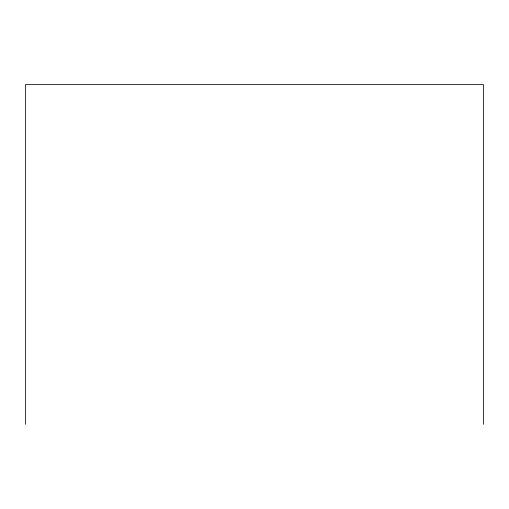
<?xml version="1.0" encoding="UTF-8"?>
<svg xmlns="http://www.w3.org/2000/svg" width="509" height="509" viewBox="0 0 509 509"><rect width="100%" height="100%" fill="white"/><g stroke="black" fill="none" stroke-linecap="round" stroke-linejoin="round"><path stroke-width="0.76" d="M483.55 424.366L483.55 84.634L25.45 84.634L25.45 424.366"/></g></svg>
